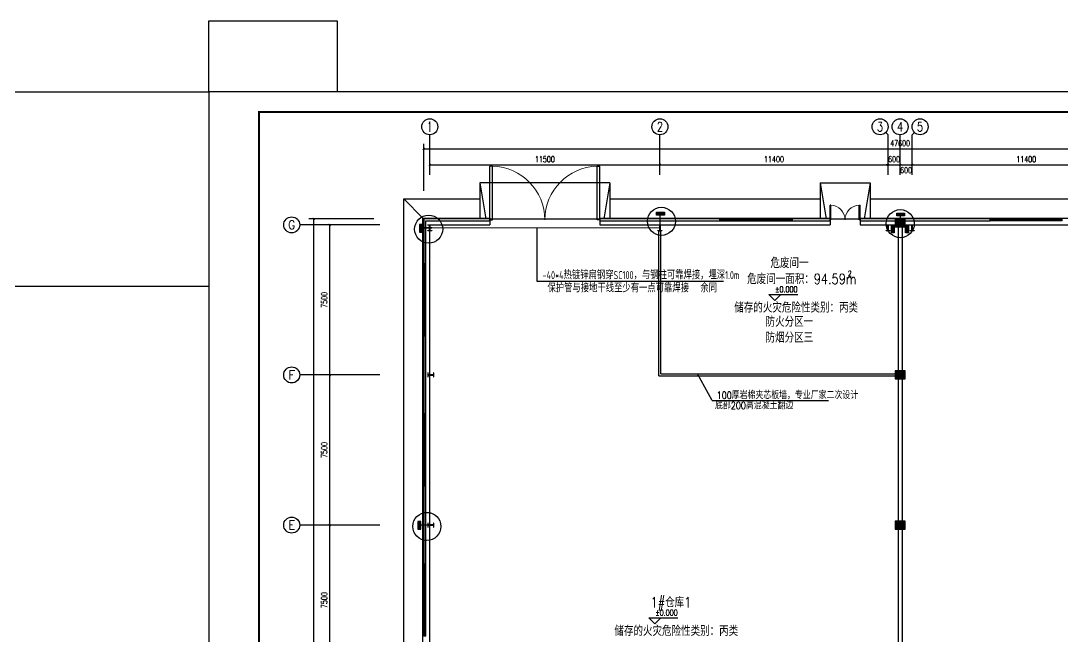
# Model space of a CAD drawing. Extents: x 4532298 to 10139194, y -639876 to -207028.
# Drawn here: x 4831311 to 4883346, y -317948 to -287205 of the extents above; entities that cross this region are included whole.
import ezdxf
from ezdxf.enums import TextEntityAlignment as Align

# ---------------------------------------------------------------- set-up
doc = ezdxf.new("R2010")
doc.units = 0
doc.header["$LTSCALE"] = 1000
doc.header["$MEASUREMENT"] = 0
doc.linetypes.add('CENTER2', pattern=[1.125, 0.75, -0.125, 0.125, -0.125])
doc.layers.get('0').update_dxf_attribs({"linetype": 'CONTINUOUS'})
doc.layers.get('Defpoints').update_dxf_attribs({"linetype": 'CONTINUOUS'})
doc.layers.add('_0', color=7, linetype='CONTINUOUS', lineweight=25)
for name, color, linetype in [('AXIS_TEXT', 7, 'CONTINUOUS'), ('PUB_HATCH', 8, 'CONTINUOUS'), ('PUB_TITLE', 4, 'CONTINUOUS'), ('PUB_WALL', 9, 'CONTINUOUS'), ('WALL', 2, 'CONTINUOUS'), ('WALL-MOVE', 6, 'CONTINUOUS'), ('WIRE-接地', 4, 'CONTINUOUS'), ('建筑底图', 251, 'CONTINUOUS'), ('电气', 3, 'CONTINUOUS')]:
    doc.layers.add(name, color=color, linetype=linetype)
doc.styles.add('_HZTXT', font='txt.shx', dxfattribs={"width": 0.8, "bigfont": 'HZTXT.shx'})
doc.styles.add('_TCH_AXIS', font='COMPLEX', dxfattribs={"bigfont": 'GBCBIG'})
doc.styles.add('_TCH_DIM', font='SIMPLEX', dxfattribs={"bigfont": 'GBCBIG'})
doc.styles.add('_TCH_DIM_T3', font='SIMPLEX', dxfattribs={"width": 0.705882, "bigfont": 'GBCBIG'})
doc.styles.add('COMPLEX', font='COMPLEX')
doc.styles.add('SCEI', font='sceie.shx', dxfattribs={"width": 0.75, "bigfont": 'sceic.shx'})
doc.styles.add('TG_LINETYPE', font='sceie.shx', dxfattribs={"width": 0.7, "height": 3, "bigfont": 'sceic.shx'})
doc.linetypes.add('TG_接地', pattern='A,0.75,0,["/",TG_LINETYPE,S=0.05,R=-8.594367,X=-0.1,Y=-0.045],0.65,-0.13,0.13,-0.13', length=2)
doc.dimstyles.new('_TCH_ARCH&&100', dxfattribs={"dimtxt": 297.5, "dimasz": 100, "dimexe": 250, "dimexo": 300, "dimgap": 126.25, "dimtad": 1, "dimdec": 0, "dimzin": 0, "dimdsep": 46, "dimtxsty": '_TCH_DIM_T3', "dimblk": 'ARCHTICK', "dimcen": 0.09, "dimclrt": 7, "dimazin": 2, "dimtfac": 1, "dimtdec": 0, "dimtix": 1, "dimtmove": 2, "dimatfit": 3, "dimfxl": 0, "dimtolj": 1, "dimtzin": 0, "dimarcsym": 0})

# ---------------------------------------------------------------- blocks, each defined once
blk = doc.blocks.new('_AXISO')
blk.add_circle((0, 0), 0.5)
at = {"layer": 'AXIS_TEXT', "style": 'COMPLEX', "width": 1.041667}
blk.add_attdef('A', text='', height=0.56, dxfattribs=at).set_placement((-0.25, -0.28), (0.25, -0.28), align=Align.FIT)
blk = doc.blocks.new('_ArchTick')
at = {"color": 0, "linetype": 'ByBlock', "const_width": 0.4}
blk.add_lwpolyline([(-0.5, -0.5), (0.5, 0.5)], dxfattribs=at)
blk = doc.blocks.new('*D481')
at = {"layer": 'Defpoints', "color": 0, "transparency": 16777216}
for p in [(4845946, -297098), (4849246, -297098), (4849246, -342698)]:
    blk.add_point(p, dxfattribs=at)
at = {"layer": '建筑底图', "color": 0, "lineweight": -2, "transparency": 16777216}
for p, q in [((4848946, -297098), (4845696, -297098)), ((4845946, -342698), (4845946, -297098)), ((4848946, -342698), (4845696, -342698))]:
    blk.add_line(p, q, dxfattribs=at)
at = {"layer": '建筑底图', "color": 0, "lineweight": -2, "transparency": 16777216, "xscale": 100, "yscale": 100, "zscale": 100}
for p, rotation in [((4845946, -297098), 90), ((4845946, -342698), 270)]:
    blk.add_blockref('_ArchTick', p, dxfattribs=dict(at, rotation=rotation))
at = {"layer": '建筑底图', "color": 7, "transparency": 16777216, "insert": (4845671, -319898), "char_height": 297.5, "attachment_point": 5, "rotation": 90, "style": '_TCH_DIM_T3'}
blk.add_mtext('\\A1;45600', dxfattribs=at)
blk = doc.blocks.new('*D485')
at = {"layer": 'Defpoints', "color": 0, "transparency": 16777216}
for p in [(4846746, -312398), (4849246, -312398), (4849246, -319898)]:
    blk.add_point(p, dxfattribs=at)
at = {"layer": '建筑底图', "color": 0, "lineweight": -2, "transparency": 16777216}
for p, q in [((4848946, -312398), (4846496, -312398)), ((4846746, -319898), (4846746, -312398)), ((4848946, -319898), (4846496, -319898))]:
    blk.add_line(p, q, dxfattribs=at)
at = {"layer": '建筑底图', "color": 0, "lineweight": -2, "transparency": 16777216, "xscale": 100, "yscale": 100, "zscale": 100}
for p, rotation in [((4846746, -312398), 90), ((4846746, -319898), 270)]:
    blk.add_blockref('_ArchTick', p, dxfattribs=dict(at, rotation=rotation))
at = {"layer": '建筑底图', "color": 7, "transparency": 16777216, "insert": (4846471, -316148), "char_height": 297.5, "attachment_point": 5, "rotation": 90, "style": '_TCH_DIM_T3'}
blk.add_mtext('\\A1;7500', dxfattribs=at)
blk = doc.blocks.new('*D486')
at = {"layer": 'Defpoints', "color": 0, "transparency": 16777216}
for p in [(4846746, -304898), (4849246, -304898), (4849246, -312398)]:
    blk.add_point(p, dxfattribs=at)
at = {"layer": '建筑底图', "color": 0, "lineweight": -2, "transparency": 16777216}
for p, q in [((4848946, -304898), (4846496, -304898)), ((4846746, -312398), (4846746, -304898)), ((4848946, -312398), (4846496, -312398))]:
    blk.add_line(p, q, dxfattribs=at)
at = {"layer": '建筑底图', "color": 0, "lineweight": -2, "transparency": 16777216, "xscale": 100, "yscale": 100, "zscale": 100}
for p, rotation in [((4846746, -304898), 90), ((4846746, -312398), 270)]:
    blk.add_blockref('_ArchTick', p, dxfattribs=dict(at, rotation=rotation))
at = {"layer": '建筑底图', "color": 7, "transparency": 16777216, "insert": (4846471, -308648), "char_height": 297.5, "attachment_point": 5, "rotation": 90, "style": '_TCH_DIM_T3'}
blk.add_mtext('\\A1;7500', dxfattribs=at)
blk = doc.blocks.new('*D487')
at = {"layer": 'Defpoints', "color": 0, "transparency": 16777216}
for p in [(4846746, -297398), (4849246, -297398), (4849246, -304898)]:
    blk.add_point(p, dxfattribs=at)
at = {"layer": '建筑底图', "color": 0, "lineweight": -2, "transparency": 16777216}
for p, q in [((4848946, -297398), (4846496, -297398)), ((4846746, -304898), (4846746, -297398)), ((4848946, -304898), (4846496, -304898))]:
    blk.add_line(p, q, dxfattribs=at)
at = {"layer": '建筑底图', "color": 0, "lineweight": -2, "transparency": 16777216, "xscale": 100, "yscale": 100, "zscale": 100}
for p, rotation in [((4846746, -297398), 90), ((4846746, -304898), 270)]:
    blk.add_blockref('_ArchTick', p, dxfattribs=dict(at, rotation=rotation))
at = {"layer": '建筑底图', "color": 7, "transparency": 16777216, "insert": (4846471, -301148), "char_height": 297.5, "attachment_point": 5, "rotation": 90, "style": '_TCH_DIM_T3'}
blk.add_mtext('\\A1;7500', dxfattribs=at)
blk = doc.blocks.new('*D488')
at = {"layer": 'Defpoints', "color": 0, "transparency": 16777216}
for p in [(4899046, -293598), (4851446, -295993), (4899046, -295993)]:
    blk.add_point(p, dxfattribs=at)
at = {"layer": '建筑底图', "color": 0, "lineweight": -2, "transparency": 16777216}
for p, q in [((4851446, -295693), (4851446, -293348)), ((4899046, -295693), (4899046, -293348)), ((4851446, -293598), (4899046, -293598))]:
    blk.add_line(p, q, dxfattribs=at)
at = {"layer": '建筑底图', "color": 0, "lineweight": -2, "transparency": 16777216, "xscale": 100, "yscale": 100, "zscale": 100, "rotation": 180}
blk.add_blockref('_ArchTick', (4851446, -293598), dxfattribs=at)
at = {"layer": '建筑底图', "color": 0, "lineweight": -2, "transparency": 16777216, "xscale": 100, "yscale": 100, "zscale": 100}
blk.add_blockref('_ArchTick', (4899046, -293598), dxfattribs=at)
at = {"layer": '建筑底图', "color": 7, "transparency": 16777216, "insert": (4875246, -293323), "char_height": 297.5, "attachment_point": 5, "style": '_TCH_DIM_T3'}
blk.add_mtext('\\A1;47600', dxfattribs=at)
blk = doc.blocks.new('*D489')
at = {"layer": 'Defpoints', "color": 0, "transparency": 16777216}
for p in [(4863246, -294398), (4851746, -294898), (4863246, -294898)]:
    blk.add_point(p, dxfattribs=at)
at = {"layer": '建筑底图', "color": 0, "lineweight": -2, "transparency": 16777216}
for p, q in [((4851746, -294598), (4851746, -294148)), ((4851746, -294398), (4863246, -294398)), ((4863246, -294598), (4863246, -294148))]:
    blk.add_line(p, q, dxfattribs=at)
at = {"layer": '建筑底图', "color": 0, "lineweight": -2, "transparency": 16777216, "xscale": 100, "yscale": 100, "zscale": 100, "rotation": 180}
blk.add_blockref('_ArchTick', (4851746, -294398), dxfattribs=at)
at = {"layer": '建筑底图', "color": 0, "lineweight": -2, "transparency": 16777216, "xscale": 100, "yscale": 100, "zscale": 100}
blk.add_blockref('_ArchTick', (4863246, -294398), dxfattribs=at)
at = {"layer": '建筑底图', "color": 7, "transparency": 16777216, "insert": (4857496, -294123), "char_height": 297.5, "attachment_point": 5, "style": '_TCH_DIM_T3'}
blk.add_mtext('\\A1;11500', dxfattribs=at)
blk = doc.blocks.new('*D490')
at = {"layer": 'Defpoints', "color": 0, "transparency": 16777216}
for p in [(4874646, -294398), (4863246, -294898), (4874646, -294898)]:
    blk.add_point(p, dxfattribs=at)
at = {"layer": '建筑底图', "color": 0, "lineweight": -2, "transparency": 16777216}
for p, q in [((4863246, -294598), (4863246, -294148)), ((4863246, -294398), (4874646, -294398)), ((4874646, -294598), (4874646, -294148))]:
    blk.add_line(p, q, dxfattribs=at)
at = {"layer": '建筑底图', "color": 0, "lineweight": -2, "transparency": 16777216, "xscale": 100, "yscale": 100, "zscale": 100, "rotation": 180}
blk.add_blockref('_ArchTick', (4863246, -294398), dxfattribs=at)
at = {"layer": '建筑底图', "color": 0, "lineweight": -2, "transparency": 16777216, "xscale": 100, "yscale": 100, "zscale": 100}
blk.add_blockref('_ArchTick', (4874646, -294398), dxfattribs=at)
at = {"layer": '建筑底图', "color": 7, "transparency": 16777216, "insert": (4868946, -294123), "char_height": 297.5, "attachment_point": 5, "style": '_TCH_DIM_T3'}
blk.add_mtext('\\A1;11400', dxfattribs=at)
blk = doc.blocks.new('*D491')
at = {"layer": 'Defpoints', "color": 0, "transparency": 16777216}
for p in [(4875246, -294398), (4874646, -294898), (4875246, -294898)]:
    blk.add_point(p, dxfattribs=at)
at = {"layer": '建筑底图', "color": 0, "lineweight": -2, "transparency": 16777216}
for p, q in [((4874646, -294398), (4874546, -294398)), ((4874646, -294598), (4874646, -294148)), ((4874646, -294398), (4875246, -294398)), ((4875246, -294598), (4875246, -294148)), ((4875246, -294398), (4875346, -294398))]:
    blk.add_line(p, q, dxfattribs=at)
at = {"layer": '建筑底图', "color": 0, "lineweight": -2, "transparency": 16777216, "xscale": 100, "yscale": 100, "zscale": 100}
blk.add_blockref('_ArchTick', (4874646, -294398), dxfattribs=at)
at = {"layer": '建筑底图', "color": 0, "lineweight": -2, "transparency": 16777216, "xscale": 100, "yscale": 100, "zscale": 100, "rotation": 180}
blk.add_blockref('_ArchTick', (4875246, -294398), dxfattribs=at)
at = {"layer": '建筑底图', "color": 7, "transparency": 16777216, "insert": (4874946, -294123), "char_height": 297.5, "attachment_point": 5, "style": '_TCH_DIM_T3'}
blk.add_mtext('\\A1;600', dxfattribs=at)
blk = doc.blocks.new('*D492')
at = {"layer": 'Defpoints', "color": 0, "transparency": 16777216}
for p in [(4875846, -294398), (4875246, -294898), (4875846, -294898)]:
    blk.add_point(p, dxfattribs=at)
at = {"layer": '建筑底图', "color": 0, "lineweight": -2, "transparency": 16777216}
for p, q in [((4875246, -294598), (4875246, -294148)), ((4875246, -294398), (4875846, -294398)), ((4875846, -294598), (4875846, -294148))]:
    blk.add_line(p, q, dxfattribs=at)
at = {"layer": '建筑底图', "color": 0, "lineweight": -2, "transparency": 16777216, "xscale": 100, "yscale": 100, "zscale": 100, "rotation": 180}
blk.add_blockref('_ArchTick', (4875246, -294398), dxfattribs=at)
at = {"layer": '建筑底图', "color": 0, "lineweight": -2, "transparency": 16777216, "xscale": 100, "yscale": 100, "zscale": 100}
blk.add_blockref('_ArchTick', (4875846, -294398), dxfattribs=at)
at = {"layer": '建筑底图', "color": 7, "transparency": 16777216, "insert": (4875546, -294673), "char_height": 297.5, "attachment_point": 5, "style": '_TCH_DIM_T3'}
blk.add_mtext('\\A1;600', dxfattribs=at)
blk = doc.blocks.new('*D493')
at = {"layer": 'Defpoints', "color": 0, "transparency": 16777216}
for p in [(4887246, -294398), (4875846, -294898), (4887246, -294898)]:
    blk.add_point(p, dxfattribs=at)
at = {"layer": '建筑底图', "color": 0, "lineweight": -2, "transparency": 16777216}
for p, q in [((4875846, -294598), (4875846, -294148)), ((4875846, -294398), (4887246, -294398)), ((4887246, -294598), (4887246, -294148))]:
    blk.add_line(p, q, dxfattribs=at)
at = {"layer": '建筑底图', "color": 0, "lineweight": -2, "transparency": 16777216, "xscale": 100, "yscale": 100, "zscale": 100, "rotation": 180}
blk.add_blockref('_ArchTick', (4875846, -294398), dxfattribs=at)
at = {"layer": '建筑底图', "color": 0, "lineweight": -2, "transparency": 16777216, "xscale": 100, "yscale": 100, "zscale": 100}
blk.add_blockref('_ArchTick', (4887246, -294398), dxfattribs=at)
at = {"layer": '建筑底图', "color": 7, "transparency": 16777216, "insert": (4881546, -294123), "char_height": 297.5, "attachment_point": 5, "style": '_TCH_DIM_T3'}
blk.add_mtext('\\A1;11400', dxfattribs=at)
blk = doc.blocks.new('$TCHSYS$WIN2D')
for p, q in [((-0.5, 0.5), (0.5, 0.5)), ((-0.5, 0.5), (-0.5, -0.5)), ((0.5, 0.5), (0.5, -0.5)), ((0.5, 0.167), (-0.5, 0.167)), ((0.5, -0.167), (-0.5, -0.167)), ((-0.5, -0.5), (0.5, -0.5))]:
    blk.add_line(p, q)
blk = doc.blocks.new('$DorLib2D$00000002')
for p, q in [((-0.5, 0), (-0.5, 0.4875)), ((-0.475, 0.4875), (-0.5, 0.4875)), ((-0.475, 0), (-0.475, 0.4875)), ((0.475, 0), (0.475, 0.4875)), ((0.475, 0.4875), (0.5, 0.4875)), ((0.5, 0), (0.5, 0.4875)), ((-0.5, 0), (-0.475, 0)), ((0.5, 0), (0.475, 0))]:
    blk.add_line(p, q)
at = {"lineweight": 13}
for centre, start, end in [((-0.4875, 0), 0, 88.53072), ((0.4875, 0), 91.46928, 180)]:
    blk.add_arc(centre, 0.4875, start, end, dxfattribs=at)
blk = doc.blocks.new('_FZH')
blk.add_lwpolyline([(-0.5, -0.5), (0.5, -0.5), (0.5, 0.5), (-0.5, 0.5)], close=True)
at = {"layer": 'PUB_HATCH'}
blk.add_solid([(-0.5, -0.5), (0.5, -0.5), (-0.5, 0.5), (0.5, 0.5)], dxfattribs=at)

msp = doc.modelspace()

# ---------------------------------------------------------------- hatches: boundary and pattern name
at = {"layer": 'PUB_WALL'}
msp.add_hatch(color=256, dxfattribs=at).paths.add_polyline_path([(4851445.8, -314348.3), (4851545.8, -314348.3), (4851515.8, -314318.3), (4851475.8, -314318.3)])
at = {"layer": '建筑底图'}
for points in [[(4854745.8, -297098.3), (4851445.8, -297098.3), (4851475.8, -297128.3), (4854715.8, -297128.3)], [(4851445.8, -297098.3), (4851445.8, -299348.3), (4851475.8, -299318.3), (4851475.8, -297128.3)], [(4854745.8, -297198.3), (4854745.8, -297098.3), (4854715.8, -297128.3), (4854715.8, -297168.3)], [(4866245.8, -297098.3), (4860245.8, -297098.3), (4860275.8, -297128.3), (4866215.8, -297128.3)], [(4860245.8, -297098.3), (4860245.8, -297198.3), (4860275.8, -297168.3), (4860275.8, -297128.3)], [(4866245.8, -297198.3), (4866245.8, -297098.3), (4866215.8, -297128.3), (4866215.8, -297168.3)], [(4871745.8, -297098.3), (4869845.8, -297098.3), (4869875.8, -297128.3), (4871715.8, -297128.3)], [(4869845.8, -297098.3), (4869845.8, -297198.3), (4869875.8, -297168.3), (4869875.8, -297128.3)], [(4871745.8, -297198.3), (4871745.8, -297098.3), (4871715.8, -297128.3), (4871715.8, -297168.3)], [(4874995.8, -297128.3), (4874995.8, -297098.3), (4873245.8, -297098.3), (4873275.8, -297128.3)], [(4873245.8, -297098.3), (4873245.8, -297198.3), (4873275.8, -297168.3), (4873275.8, -297128.3)], [(4875495.8, -297098.3), (4874995.8, -297098.3), (4875035.8, -297138.3), (4875455.8, -297138.3)], [(4874995.8, -297098.3), (4874995.8, -297498.3), (4875035.8, -297458.3), (4875035.8, -297138.3)], [(4875495.8, -297498.3), (4875495.8, -297098.3), (4875455.8, -297138.3), (4875455.8, -297458.3)], [(4875495.8, -297098.3), (4875495.8, -297128.3), (4879715.8, -297128.3), (4879745.8, -297098.3)], [(4879745.8, -297198.3), (4879745.8, -297098.3), (4879715.8, -297128.3), (4879715.8, -297168.3)], [(4851545.8, -297198.3), (4854745.8, -297198.3), (4854715.8, -297168.3), (4851515.8, -297168.3)], [(4851545.8, -299348.3), (4851545.8, -297198.3), (4851515.8, -297168.3), (4851515.8, -299318.3)], [(4851755.8, -297682.3), (4851845.8, -297682.3), (4851845.8, -297698.3), (4851645.8, -297698.3), (4851645.8, -297682.3), (4851735.8, -297682.3), (4851735.8, -297414.3), (4851645.8, -297414.3), (4851645.8, -297398.3), (4851845.8, -297398.3), (4851845.8, -297414.3), (4851755.8, -297414.3)], [(4860245.8, -297198.3), (4866245.8, -297198.3), (4866215.8, -297168.3), (4860275.8, -297168.3)], [(4863255.8, -297682.3), (4863345.8, -297682.3), (4863345.8, -297698.3), (4863145.8, -297698.3), (4863145.8, -297682.3), (4863235.8, -297682.3), (4863235.8, -297414.3), (4863145.8, -297414.3), (4863145.8, -297398.3), (4863345.8, -297398.3), (4863345.8, -297414.3), (4863255.8, -297414.3)], [(4869845.8, -297198.3), (4871745.8, -297198.3), (4871715.8, -297168.3), (4869875.8, -297168.3)], [(4874995.8, -297198.3), (4874995.8, -297168.3), (4873275.8, -297168.3), (4873245.8, -297198.3)], [(4874655.8, -297682.3), (4874745.8, -297682.3), (4874745.8, -297698.3), (4874545.8, -297698.3), (4874545.8, -297682.3), (4874635.8, -297682.3), (4874635.8, -297414.3), (4874545.8, -297414.3), (4874545.8, -297398.3), (4874745.8, -297398.3), (4874745.8, -297414.3), (4874655.8, -297414.3)], [(4874995.8, -297498.3), (4875495.8, -297498.3), (4875455.8, -297458.3), (4875035.8, -297458.3)], [(4875145.8, -304698.3), (4875185.8, -304698.3), (4875185.8, -297498.3), (4875145.8, -297498.3)], [(4875305.8, -304698.3), (4875345.8, -304698.3), (4875345.8, -297498.3), (4875305.8, -297498.3)], [(4875495.8, -297168.3), (4875495.8, -297198.3), (4879745.8, -297198.3), (4879715.8, -297168.3)], [(4875855.8, -297682.3), (4875945.8, -297682.3), (4875945.8, -297698.3), (4875745.8, -297698.3), (4875745.8, -297682.3), (4875835.8, -297682.3), (4875835.8, -297414.3), (4875745.8, -297414.3), (4875745.8, -297398.3), (4875945.8, -297398.3), (4875945.8, -297414.3), (4875855.8, -297414.3)], [(4863195.8, -304948.3), (4863195.8, -297698.3), (4863215.8, -297698.3), (4863215.8, -304928.3)], [(4863195.8, -297698.3), (4863295.8, -297698.3), (4863295.8, -297718.3), (4863195.8, -297718.3)], [(4863295.8, -304848.3), (4863295.8, -297698.3), (4863275.8, -297698.3), (4863275.8, -304868.3)], [(4851445.8, -299348.3), (4851545.8, -299348.3), (4851515.8, -299318.3), (4851475.8, -299318.3)], [(4851545.8, -302948.3), (4851445.8, -302948.3), (4851475.8, -302978.3), (4851515.8, -302978.3)], [(4851445.8, -302948.3), (4851445.8, -306848.3), (4851475.8, -306818.3), (4851475.8, -302978.3)], [(4851545.8, -306848.3), (4851545.8, -302948.3), (4851515.8, -302978.3), (4851515.8, -306818.3)], [(4851929.8, -304908.3), (4851929.8, -304998.3), (4851945.8, -304998.3), (4851945.8, -304798.3), (4851929.8, -304798.3), (4851929.8, -304888.3), (4851661.8, -304888.3), (4851661.8, -304798.3), (4851645.8, -304798.3), (4851645.8, -304998.3), (4851661.8, -304998.3), (4851661.8, -304908.3)], [(4863295.8, -304848.3), (4863275.8, -304868.3), (4874995.8, -304868.3), (4874995.8, -304848.3)], [(4875495.8, -304698.3), (4874995.8, -304698.3), (4875035.8, -304738.3), (4875455.8, -304738.3)], [(4874995.8, -304698.3), (4874995.8, -305098.3), (4875035.8, -305058.3), (4875035.8, -304738.3)], [(4875495.8, -305098.3), (4875495.8, -304698.3), (4875455.8, -304738.3), (4875455.8, -305058.3)], [(4863195.8, -304948.3), (4874995.8, -304948.3), (4874995.8, -304928.3), (4863215.8, -304928.3)], [(4874995.8, -305098.3), (4875495.8, -305098.3), (4875455.8, -305058.3), (4875035.8, -305058.3)], [(4875145.8, -312198.3), (4875185.8, -312198.3), (4875185.8, -305098.3), (4875145.8, -305098.3)], [(4875305.8, -312198.3), (4875345.8, -312198.3), (4875345.8, -305098.3), (4875305.8, -305098.3)], [(4851445.8, -306848.3), (4851545.8, -306848.3), (4851515.8, -306818.3), (4851475.8, -306818.3)], [(4851545.8, -310448.3), (4851445.8, -310448.3), (4851475.8, -310478.3), (4851515.8, -310478.3)], [(4851445.8, -310448.3), (4851445.8, -314348.3), (4851475.8, -314318.3), (4851475.8, -310478.3)], [(4851545.8, -314348.3), (4851545.8, -310448.3), (4851515.8, -310478.3), (4851515.8, -314318.3)], [(4875495.8, -312198.3), (4874995.8, -312198.3), (4875035.8, -312238.3), (4875455.8, -312238.3)], [(4874995.8, -312198.3), (4874995.8, -312598.3), (4875035.8, -312558.3), (4875035.8, -312238.3)], [(4875495.8, -312598.3), (4875495.8, -312198.3), (4875455.8, -312238.3), (4875455.8, -312558.3)], [(4851929.8, -312408.3), (4851929.8, -312498.3), (4851945.8, -312498.3), (4851945.8, -312298.3), (4851929.8, -312298.3), (4851929.8, -312388.3), (4851661.8, -312388.3), (4851661.8, -312298.3), (4851645.8, -312298.3), (4851645.8, -312498.3), (4851661.8, -312498.3), (4851661.8, -312408.3)], [(4874995.8, -312598.3), (4875495.8, -312598.3), (4875455.8, -312558.3), (4875035.8, -312558.3)], [(4875145.8, -319698.3), (4875185.8, -319698.3), (4875185.8, -312598.3), (4875145.8, -312598.3)], [(4875305.8, -319698.3), (4875345.8, -319698.3), (4875345.8, -312598.3), (4875305.8, -312598.3)]]:
    msp.add_hatch(color=256, dxfattribs=at).paths.add_polyline_path(points)
at = {"layer": '电气'}
h = msp.add_hatch(dxfattribs=at)
h.set_pattern_fill('ANSI31', color=256, scale=20, angle=360, style=0)
h.set_pattern_definition([(135, (4900628.13, -367275.45), (22.45064, 22.45064), [])])
h.paths.add_polyline_path([(4863082.8, -296914.6), (4863082.8, -296772.8), (4863467.7, -296772.8), (4863467.7, -296914.6)])
h = msp.add_hatch(dxfattribs=at)
h.set_pattern_fill('ANSI31', color=256, scale=20, angle=360, style=0)
h.set_pattern_definition([(135, (4912628.13, -367315.45), (22.45064, 22.45064), [])])
h.paths.add_polyline_path([(4875082.8, -296954.6), (4875082.8, -296812.8), (4875467.7, -296812.8), (4875467.7, -296954.6)])
h = msp.add_hatch(dxfattribs=at)
h.set_pattern_fill('ANSI31', color=256, scale=20, angle=270, style=0)
h.set_pattern_definition([(45, (4828748.75, -334920.62), (22.45064, -22.45064), [])])
h.paths.add_polyline_path([(4851382.1, -297375.3), (4851240.2, -297375.3), (4851240.2, -297760.2), (4851382.1, -297760.2)])
h = msp.add_hatch(dxfattribs=at)
h.set_pattern_fill('ANSI31', color=256, scale=20, angle=270, style=0)
h.set_pattern_definition([(45, (4804453.765, -334962.254), (22.45064, -22.45064), [])])
h.paths.add_polyline_path([(4874814.6, -297416.9), (4874956.4, -297416.9), (4874956.4, -297801.9), (4874814.6, -297801.9)])
h = msp.add_hatch(dxfattribs=at)
h.set_pattern_fill('ANSI31', color=256, scale=20, angle=270, style=0)
h.set_pattern_definition([(45, (4805163.22, -334962.254), (22.45064, -22.45064), [])])
h.paths.add_polyline_path([(4875524.1, -297416.9), (4875665.9, -297416.9), (4875665.9, -297801.9), (4875524.1, -297801.9)])
h = msp.add_hatch(dxfattribs=at)
h.set_pattern_fill('ANSI31', color=256, scale=20, angle=270, style=0)
h.set_pattern_definition([(45, (4828838.75, -349770.62), (22.45064, -22.45064), [])])
h.paths.add_polyline_path([(4851292.1, -312225.3), (4851150.2, -312225.3), (4851150.2, -312610.2), (4851292.1, -312610.2)])

# ---------------------------------------------------------------- linework, layer by layer
at = {"ltscale": 100}
for p, q in [((4857098.1, -297548.3), (4857098.1, -300218.6)), ((4857098.1, -300218.6), (4866430.2, -300218.6))]:
    msp.add_line(p, q, dxfattribs=at)
at = {"layer": '_0', "color": 0}
msp.add_lwpolyline([(4840705.2, -287205.4), (4847117.6, -287205.4), (4847117.6, -290758.8), (4840705.2, -290758.8)], close=True, dxfattribs=at)
at = {"layer": 'PUB_TITLE', "color": 4}
msp.add_lwpolyline([(4840705.2, -350158.8), (4924805.2, -350158.8), (4924805.2, -290758.8), (4840705.2, -290758.8)], close=True, dxfattribs=at)
at = {"layer": 'PUB_TITLE', "color": 4, "const_width": 100}
msp.add_lwpolyline([(4843205.2, -349158.8), (4923805.2, -349158.8), (4923805.2, -291758.8), (4843205.2, -291758.8)], close=True, dxfattribs=at)
at = {"layer": 'WALL', "color": 1, "ltscale": 10}
msp.add_lwpolyline([(4827973.5, -290758.8), (4840705.2, -290758.8), (4840705.2, -300473.9), (4827973.5, -300473.9)], close=True, dxfattribs=at)
at = {"layer": 'WALL-MOVE'}
msp.add_line((4851445.8, -314348.3), (4851545.8, -314348.3), dxfattribs=at)
at = {"layer": 'WIRE-接地', "linetype": 'CENTER2', "const_width": 70}
for points in [[(4863255.8, -297382.3), (4863255.8, -296914.6)], [(4875255.8, -297134.1), (4875255.8, -296954.6)], [(4851849.8, -297548.3), (4851382.1, -297548.3)], [(4851759.8, -312398.3), (4851292.1, -312398.3)]]:
    msp.add_lwpolyline(points, dxfattribs=at)
at = {"layer": 'WIRE-接地', "linetype": 'TG_接地', "const_width": 60}
msp.add_lwpolyline([(4863255.8, -297548.3), (4851755.8, -297548.3)], dxfattribs=at)
at = {"layer": '建筑底图'}
for p, q in [((4851745.8, -294898.3), (4851745.8, -292898.3)), ((4863245.8, -294898.3), (4863245.8, -292898.3)), ((4874528.7, -292781.2), (4874645.8, -292898.3)), ((4874645.8, -294898.3), (4874645.8, -292898.3)), ((4875245.8, -294898.3), (4875245.8, -292898.3)), ((4875963, -292781.2), (4875845.8, -292898.3)), ((4875845.8, -294898.3), (4875845.8, -292898.3)), ((4854245.8, -295298.3), (4854245.8, -297098.3)), ((4854245.8, -295298.3), (4854545.8, -297098.3)), ((4860745.8, -295298.3), (4854245.8, -295298.3)), ((4860745.8, -295298.3), (4860445.8, -297098.3)), ((4860745.8, -295298.3), (4860745.8, -297098.3)), ((4871245.8, -295298.3), (4871245.8, -297098.3)), ((4871245.8, -295298.3), (4871545.8, -297098.3)), ((4871245.8, -295298.3), (4873745.8, -295298.3)), ((4873745.8, -295298.3), (4873445.8, -297098.3)), ((4873745.8, -295298.3), (4873745.8, -297098.3)), ((4851405.8, -297058.3), (4850445.8, -296098.3)), ((4854745.8, -297098.3), (4851445.8, -297098.3)), ((4851445.8, -297098.3), (4851445.8, -299348.3)), ((4854745.8, -297058.3), (4854745.8, -297098.3)), ((4854745.8, -297198.3), (4854745.8, -297098.3)), ((4854745.8, -297098.3), (4860245.8, -297098.3)), ((4860245.8, -297058.3), (4860245.8, -297098.3)), ((4866245.8, -297098.3), (4860245.8, -297098.3)), ((4860245.8, -297098.3), (4860245.8, -297198.3)), ((4866245.8, -297198.3), (4866245.8, -297098.3)), ((4871745.8, -297098.3), (4869845.8, -297098.3)), ((4869845.8, -297098.3), (4869845.8, -297198.3)), ((4871745.8, -297058.3), (4871745.8, -297398.3)), ((4871745.8, -297098.3), (4873245.8, -297098.3)), ((4871745.8, -297198.3), (4871745.8, -297098.3)), ((4873245.8, -297058.3), (4873245.8, -297398.3)), ((4874995.8, -297098.3), (4873245.8, -297098.3)), ((4873245.8, -297098.3), (4873245.8, -297198.3)), ((4879745.8, -297098.3), (4875495.8, -297098.3)), ((4879745.8, -297198.3), (4879745.8, -297098.3)), ((4849245.8, -297398.3), (4845245.8, -297398.3)), ((4851545.8, -297198.3), (4854745.8, -297198.3)), ((4851545.8, -299348.3), (4851545.8, -297198.3)), ((4854745.8, -297198.3), (4854745.8, -297398.3)), ((4860245.8, -297198.3), (4860245.8, -297398.3)), ((4860245.8, -297198.3), (4866245.8, -297198.3)), ((4869845.8, -297198.3), (4871745.8, -297198.3)), ((4873245.8, -297198.3), (4874995.8, -297198.3)), ((4875145.8, -297498.3), (4875145.8, -304698.3)), ((4875345.8, -297498.3), (4875345.8, -304698.3)), ((4875495.8, -297198.3), (4879745.8, -297198.3)), ((4863195.8, -304948.3), (4863195.8, -297698.3)), ((4863195.8, -297698.3), (4863295.8, -297698.3)), ((4863295.8, -304848.3), (4863295.8, -297698.3)), ((4851445.8, -299348.3), (4851545.8, -299348.3)), ((4868980.1, -301174.9), (4868680.1, -300874.9)), ((4868680.1, -300874.9), (4870130.1, -300874.9)), ((4868980.1, -301174.9), (4869280.1, -300874.9)), ((4851545.8, -302948.3), (4851445.8, -302948.3)), ((4851445.8, -302948.3), (4851445.8, -306848.3)), ((4851545.8, -306848.3), (4851545.8, -302948.3)), ((4849245.8, -304898.3), (4845245.8, -304898.3)), ((4863295.8, -304848.3), (4874995.8, -304848.3)), ((4865861.1, -306173.3), (4865117.1, -304848.3)), ((4863195.8, -304948.3), (4874995.8, -304948.3)), ((4875145.8, -305098.3), (4875145.8, -312198.3)), ((4875345.8, -305098.3), (4875345.8, -312198.3)), ((4865861.1, -306173.3), (4871663.1, -306173.3)), ((4851445.8, -306848.3), (4851545.8, -306848.3)), ((4851545.8, -310448.3), (4851445.8, -310448.3)), ((4851445.8, -310448.3), (4851445.8, -314348.3)), ((4851545.8, -314348.3), (4851545.8, -310448.3)), ((4849245.8, -312398.3), (4845245.8, -312398.3)), ((4875145.8, -312598.3), (4875145.8, -319698.3)), ((4875345.8, -312598.3), (4875345.8, -319698.3)), ((4862990, -317328.9), (4862690, -317028.9)), ((4862690, -317028.9), (4864140, -317028.9)), ((4862990, -317328.9), (4863290, -317028.9))]:
    msp.add_line(p, q, dxfattribs=at)
for points in [[(4854245.8, -343698.3), (4850445.8, -343698.3), (4850445.8, -296098.3), (4854245.8, -296098.3)], [(4860745.8, -296098.3), (4871245.8, -296098.3)], [(4873745.8, -296098.3), (4889745.8, -296098.3)], [(4854745.8, -342738.3), (4851405.8, -342738.3), (4851405.8, -297058.3), (4854745.8, -297058.3)], [(4860245.8, -297058.3), (4871745.8, -297058.3)], [(4873245.8, -297058.3), (4877245.8, -297058.3)], [(4877245.8, -297058.3), (4890245.8, -297058.3)], [(4854745.8, -342398.3), (4851745.8, -342398.3), (4851745.8, -297398.3), (4854745.8, -297398.3)], [(4860245.8, -297398.3), (4871745.8, -297398.3)], [(4873245.8, -297398.3), (4877245.8, -297398.3)], [(4877245.8, -297398.3), (4890245.8, -297398.3)]]:
    msp.add_lwpolyline(points, dxfattribs=at)
for points in [[(4851645.8, -297398.3), (4851845.8, -297398.3), (4851845.8, -297414.3), (4851755.8, -297414.3), (4851755.8, -297682.3), (4851845.8, -297682.3), (4851845.8, -297698.3), (4851645.8, -297698.3), (4851645.8, -297682.3), (4851735.8, -297682.3), (4851735.8, -297414.3), (4851645.8, -297414.3)], [(4863145.8, -297398.3), (4863345.8, -297398.3), (4863345.8, -297414.3), (4863255.8, -297414.3), (4863255.8, -297682.3), (4863345.8, -297682.3), (4863345.8, -297698.3), (4863145.8, -297698.3), (4863145.8, -297682.3), (4863235.8, -297682.3), (4863235.8, -297414.3), (4863145.8, -297414.3)], [(4874545.8, -297398.3), (4874745.8, -297398.3), (4874745.8, -297414.3), (4874655.8, -297414.3), (4874655.8, -297682.3), (4874745.8, -297682.3), (4874745.8, -297698.3), (4874545.8, -297698.3), (4874545.8, -297682.3), (4874635.8, -297682.3), (4874635.8, -297414.3), (4874545.8, -297414.3)], [(4875745.8, -297398.3), (4875945.8, -297398.3), (4875945.8, -297414.3), (4875855.8, -297414.3), (4875855.8, -297682.3), (4875945.8, -297682.3), (4875945.8, -297698.3), (4875745.8, -297698.3), (4875745.8, -297682.3), (4875835.8, -297682.3), (4875835.8, -297414.3), (4875745.8, -297414.3)], [(4851645.8, -304798.3), (4851645.8, -304998.3), (4851661.8, -304998.3), (4851661.8, -304908.3), (4851929.8, -304908.3), (4851929.8, -304998.3), (4851945.8, -304998.3), (4851945.8, -304798.3), (4851929.8, -304798.3), (4851929.8, -304888.3), (4851661.8, -304888.3), (4851661.8, -304798.3)], [(4851645.8, -312298.3), (4851645.8, -312498.3), (4851661.8, -312498.3), (4851661.8, -312408.3), (4851929.8, -312408.3), (4851929.8, -312498.3), (4851945.8, -312498.3), (4851945.8, -312298.3), (4851929.8, -312298.3), (4851929.8, -312388.3), (4851661.8, -312388.3), (4851661.8, -312298.3)]]:
    msp.add_lwpolyline(points, close=True, dxfattribs=at)
at = {"layer": '电气'}
for points in [[(4863082.8, -296914.6), (4863082.8, -296772.8), (4863467.7, -296772.8), (4863467.7, -296914.6)], [(4875082.8, -296954.6), (4875082.8, -296812.8), (4875467.7, -296812.8), (4875467.7, -296954.6)], [(4851382.1, -297375.3), (4851240.2, -297375.3), (4851240.2, -297760.2), (4851382.1, -297760.2)], [(4874814.6, -297416.9), (4874956.4, -297416.9), (4874956.4, -297801.9), (4874814.6, -297801.9)], [(4875524.1, -297416.9), (4875665.9, -297416.9), (4875665.9, -297801.9), (4875524.1, -297801.9)], [(4851292.1, -312225.3), (4851150.2, -312225.3), (4851150.2, -312610.2), (4851292.1, -312610.2)]]:
    msp.add_lwpolyline(points, close=True, dxfattribs=at)
for centre in [(4863321.8, -297222.1), (4851689.5, -297614.3), (4875254.9, -297337.9), (4851599.5, -312464.3)]:
    msp.add_circle(centre, 701.2, dxfattribs=at)

# ---------------------------------------------------------------- block references
at = {"layer": '建筑底图'}
ref = msp.add_blockref('_AXISO', (4851745.8, -292498.3), dxfattribs=dict(at, xscale=800, yscale=800, zscale=800))
ref.add_attrib('A', '1', dxfattribs={"layer": 'AXIS_TEXT', "color": 0, "height": 514.7, "style": '_TCH_AXIS'}).set_placement((4851635.5, -292755.7), (4851856.1, -292755.7), align=Align.FIT)
ref = msp.add_blockref('_AXISO', (4863245.8, -292498.3), dxfattribs=dict(at, xscale=800, yscale=800, zscale=800))
ref.add_attrib('A', '2', dxfattribs={"layer": 'AXIS_TEXT', "color": 0, "height": 465.9, "style": '_TCH_AXIS'}).set_placement((4863090.5, -292731.3), (4863401.1, -292731.3), align=Align.FIT)
ref = msp.add_blockref('_AXISO', (4874245.8, -292498.3), dxfattribs=dict(at, xscale=800, yscale=800, zscale=800))
ref.add_attrib('A', '3', dxfattribs={"layer": 'AXIS_TEXT', "color": 0, "height": 465.9, "style": '_TCH_AXIS'}).set_placement((4874090.5, -292731.3), (4874401.1, -292731.3), align=Align.FIT)
ref = msp.add_blockref('_AXISO', (4875245.8, -292498.3), dxfattribs=dict(at, xscale=800, yscale=800, zscale=800))
ref.add_attrib('A', '4', dxfattribs={"layer": 'AXIS_TEXT', "color": 0, "height": 465.9, "style": '_TCH_AXIS', "width": 0.875}).set_placement((4875090.5, -292731.3), (4875401.1, -292731.3), align=Align.FIT)
ref = msp.add_blockref('_AXISO', (4876245.8, -292498.3), dxfattribs=dict(at, xscale=800, yscale=800, zscale=800))
ref.add_attrib('A', '5', dxfattribs={"layer": 'AXIS_TEXT', "color": 0, "height": 465.9, "style": '_TCH_AXIS'}).set_placement((4876090.5, -292731.3), (4876401.1, -292731.3), align=Align.FIT)
for name, p, xscale, yscale, zscale in [('$DorLib2D$00000002', (4857495.8, -297148.3), -5500, 5500, -5500), ('$DorLib2D$00000002', (4872495.8, -297148.3), 1500, 1500, 1500), ('$TCHSYS$WIN2D', (4868045.8, -297148.3), 3600, -100, 3600), ('_FZH', (4875245.8, -297298.3), 500, 400, 400), ('$TCHSYS$WIN2D', (4881545.8, -297148.3), -3600, -100, -3600), ('_FZH', (4875245.8, -304898.3), 500, 400, 400), ('_FZH', (4875245.8, -312398.3), 500, 400, 400)]:
    msp.add_blockref(name, p, dxfattribs=dict(at, xscale=xscale, yscale=yscale, zscale=zscale))
ref = msp.add_blockref('_AXISO', (4844845.8, -297398.3), dxfattribs=dict(at, xscale=800, yscale=800, zscale=800))
ref.add_attrib('A', 'G', dxfattribs={"layer": 'AXIS_TEXT', "color": 0, "height": 425.2, "style": '_TCH_AXIS'}).set_placement((4844663.6, -297610.9), (4845028, -297610.9), align=Align.FIT)
at = {"layer": '建筑底图', "xscale": 3600, "yscale": -100, "zscale": 3600, "rotation": 90}
for p in [(4851495.8, -301148.3), (4851495.8, -308648.3), (4851495.8, -316148.3)]:
    msp.add_blockref('$TCHSYS$WIN2D', p, dxfattribs=at)
at = {"layer": '建筑底图'}
ref = msp.add_blockref('_AXISO', (4844845.8, -304898.3), dxfattribs=dict(at, xscale=800, yscale=800, zscale=800))
ref.add_attrib('A', 'F', dxfattribs={"layer": 'AXIS_TEXT', "color": 0, "height": 445.4, "style": '_TCH_AXIS'}).set_placement((4844676.1, -305121), (4845015.5, -305121), align=Align.FIT)
ref = msp.add_blockref('_AXISO', (4844845.8, -312398.3), dxfattribs=dict(at, xscale=800, yscale=800, zscale=800))
ref.add_attrib('A', 'E', dxfattribs={"layer": 'AXIS_TEXT', "color": 0, "height": 445.4, "style": '_TCH_AXIS'}).set_placement((4844676.1, -312621), (4845015.5, -312621), align=Align.FIT)

# ---------------------------------------------------------------- texts
for s, height, style, width, p in [('危废间一', 517.24, '_HZTXT', 0.8, (4868770.4, -299558)), ('2', 258.6, '_HZTXT', 0.8, (4872634.1, -299954.1)), ('危废间一面积：94.59m', 517.241, '_HZTXT', 0.8, (4867605.7, -300358)), ('%%P0.000', 297.5, '_TCH_DIM', 0.705882, (4869000.1, -300769.9)), ('储存的火灾危险性类别：丙类', 517.241, '_HZTXT', 0.8, (4866961.7, -301783)), ('防火分区一', 517.24, '_HZTXT', 0.8, (4868524.3, -302493.2)), ('防烟分区三', 517.24, '_HZTXT', 0.8, (4868524.3, -303281.2)), ('100厚岩棉夹芯板墙，专业厂家二次设计', 365.69, '_HZTXT', 0.8, (4866080.7, -306097.9)), ('底部200高混凝土翻边', 365.69, '_HZTXT', 0.8, (4865999.2, -306606.6)), ('1#仓库1', 517.24, '_HZTXT', 0.8, (4862780.4, -316511.9)), ('%%P0.000', 297.5, '_TCH_DIM', 0.705882, (4863010, -316923.9)), ('储存的火灾危险性类别：丙类', 517.241, '_HZTXT', 0.8, (4860971.6, -317936.9))]:
    msp.add_text(s, height=height, dxfattribs=dict(at, style=style, width=width)).set_placement(p)
at = {"layer": '电气', "color": 6, "linetype": 'Continuous', "style": 'SCEI', "width": 0.8}
for s, p in [('-40*4热镀锌扁钢穿SC100，与钢柱可靠焊接，埋深1.0m', (4857380.6, -300109.8)), ('保护管与接地干线至少有一点可靠焊接   余同', (4857626, -300763.8))]:
    msp.add_text(s, height=400, dxfattribs=at).set_placement(p)

# ---------------------------------------------------------------- dimensions: what is measured, and where the dimension line sits
at = {"layer": '建筑底图'}
for p1, p2, distance, picture, middle in [((4851445.8, -295993.3), (4899045.8, -295993.3), 2395, '*D488', (4875245.8, -293323.3)), ((4851745.8, -294898.3), (4863245.8, -294898.3), 500, '*D489', (4857495.8, -294123.3)), ((4863245.8, -294898.3), (4874645.8, -294898.3), 500, '*D490', (4868945.8, -294123.3)), ((4874645.8, -294898.3), (4875245.8, -294898.3), 500, '*D491', (4874945.8, -294123.3)), ((4875845.8, -294898.3), (4887245.8, -294898.3), 500, '*D493', (4881545.8, -294123.3)), ((4849245.8, -342698.3), (4849245.8, -297098.3), 3300, '*D481', (4845670.8, -319898.3)), ((4849245.8, -304898.3), (4849245.8, -297398.3), 2500, '*D487', (4846470.8, -301148.3)), ((4849245.8, -312398.3), (4849245.8, -304898.3), 2500, '*D486', (4846470.8, -308648.3)), ((4849245.8, -319898.3), (4849245.8, -312398.3), 2500, '*D485', (4846470.8, -316148.3))]:
    dim = msp.add_aligned_dim(p1=p1, p2=p2, distance=distance, dimstyle='_TCH_ARCH&&100', dxfattribs=at)
    dim.commit()
    dim.dimension.update_dxf_attribs({"geometry": picture, "text_midpoint": middle})
dim = msp.add_linear_dim(base=(4875845.8, -294398.3), p1=(4875245.8, -294898.3), p2=(4875845.8, -294898.3), angle=360, dimstyle='_TCH_ARCH&&100', dxfattribs=at)
dim.commit()
dim.dimension.update_dxf_attribs({"geometry": '*D492', "text_midpoint": (4875545.8, -294673.3), "dimtype": 129})

doc.saveas('drawing.dxf')
